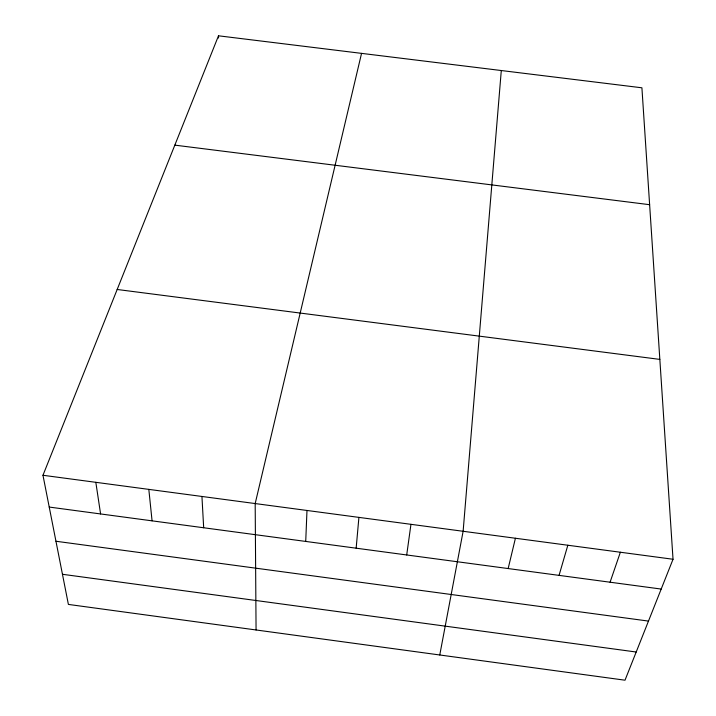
<?xml version="1.0" encoding="UTF-8"?>
<svg xmlns="http://www.w3.org/2000/svg" width="716" height="716" viewBox="0 0 716 716"><rect width="100%" height="100%" fill="white"/><g stroke="black" fill="none" stroke-linecap="round" stroke-linejoin="round"><path stroke-width="1.07" d="M305.723 541.43L306.985 510.463M501.29 70.535L463.127 531.272L439.767 654.979M356.156 548.188L358.913 517.382M406.706 554.963L410.957 524.327M361.553 53.369L255.182 503.563L256.068 629.973M508.154 568.558L515.422 538.244M559.053 575.378L567.833 545.234M610.068 582.215L620.369 552.233M673.031 559.259L625.005 680.2L68.387 604.42L42.969 475.272L218.496 35.8L641.912 87.799L673.031 559.259L42.969 475.272M174.829 145.142L649.627 204.695M117.173 289.479L659.839 359.396M49.225 507.062L661.199 589.062M55.955 541.251L648.481 621.085M62.453 574.286L636.193 652.016M95.828 482.315L100.589 513.945M148.821 489.386L152.069 520.845M201.939 496.465L203.675 527.764M218.496 35.8L218.568 38.029"/></g></svg>
